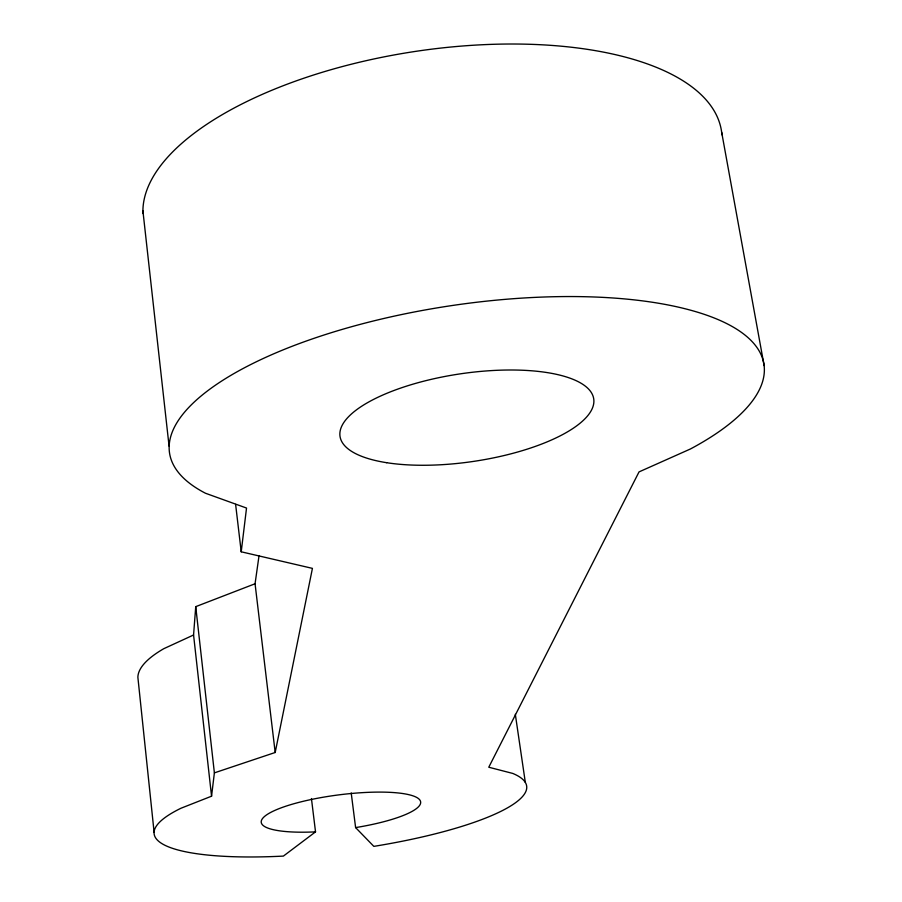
<?xml version="1.0" encoding="UTF-8"?>
<svg xmlns="http://www.w3.org/2000/svg" width="902" height="902" viewBox="0 0 902 902"><rect width="100%" height="100%" fill="white"/><g stroke="black" fill="none" stroke-linecap="round" stroke-linejoin="round"><path stroke-width="1.35" d="M311.438 798.529L315.531 831.869L283.397 856.088A187.774 40.737 -7.3 0 1 181.009 808.226L211.553 796.195L193.569 634.997L195.734 606.651L255.063 583.763L259.009 555.869M211.553 796.195L214.383 772.867L195.734 606.651M214.383 772.867L275.189 752.493L312.43 568.373L241.217 551.798L246.528 508.051L205.487 493.247A300.546 104.215 -8.5 0 1 294.514 345.365A300.546 104.215 -8.5 0 1 687.809 309.454A300.546 104.215 -8.5 0 1 690.425 448.982L639.033 471.904L488.771 767.23L512.764 773.431A187.774 40.737 -7.3 0 1 373.834 846.369L355.613 827.596L351.205 792.948M193.569 634.997L163.781 648.696A184.549 49.914 -7.2 0 0 137.882 677.357L154.118 832.399M721.656 132.199L764.118 365.569M515.324 714.316L525.325 782.417M255.063 583.763L275.189 752.493M235.614 504.387L241.217 551.798M142.899 210.775L169.069 446.107M315.531 831.869A80.334 17.397 -7.3 0 1 278.887 808.711A80.334 17.397 -7.3 0 1 409.384 794.809A80.334 17.397 -7.3 0 1 355.613 827.596M142.944 213.515A292.349 125.062 -8.7 0 1 424.898 50.05A292.349 125.062 -8.7 0 1 721.927 134.804M386.631 462.692A128.242 44.277 -8.4 0 0 592.31 408.392A128.242 44.277 -8.4 0 0 421.843 381.681A128.242 44.277 -8.4 0 0 386.631 462.692"/></g></svg>
